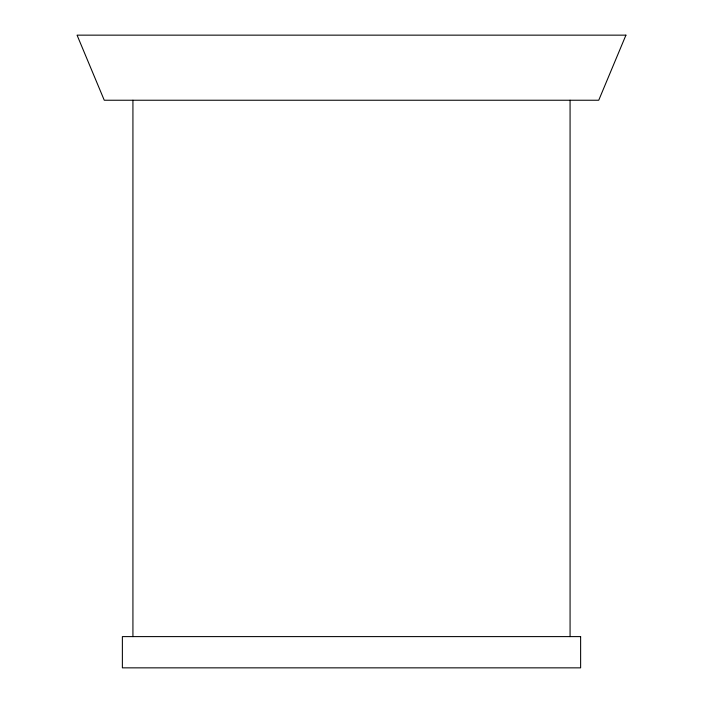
<?xml version="1.0" encoding="UTF-8"?>
<svg xmlns="http://www.w3.org/2000/svg" width="703" height="703" viewBox="0 0 703 703"><rect width="100%" height="100%" fill="white"/><g stroke="black" fill="none" stroke-linecap="round" stroke-linejoin="round"><path stroke-width="1.05" d="M570.071 100.239L570.071 636.602M132.929 100.239L132.929 636.602M625.934 35.15L598.736 100.239L104.264 100.239L77.066 35.15L625.934 35.15M580.625 636.602L122.375 636.602L122.375 667.85L580.625 667.85L580.625 636.602"/></g></svg>
